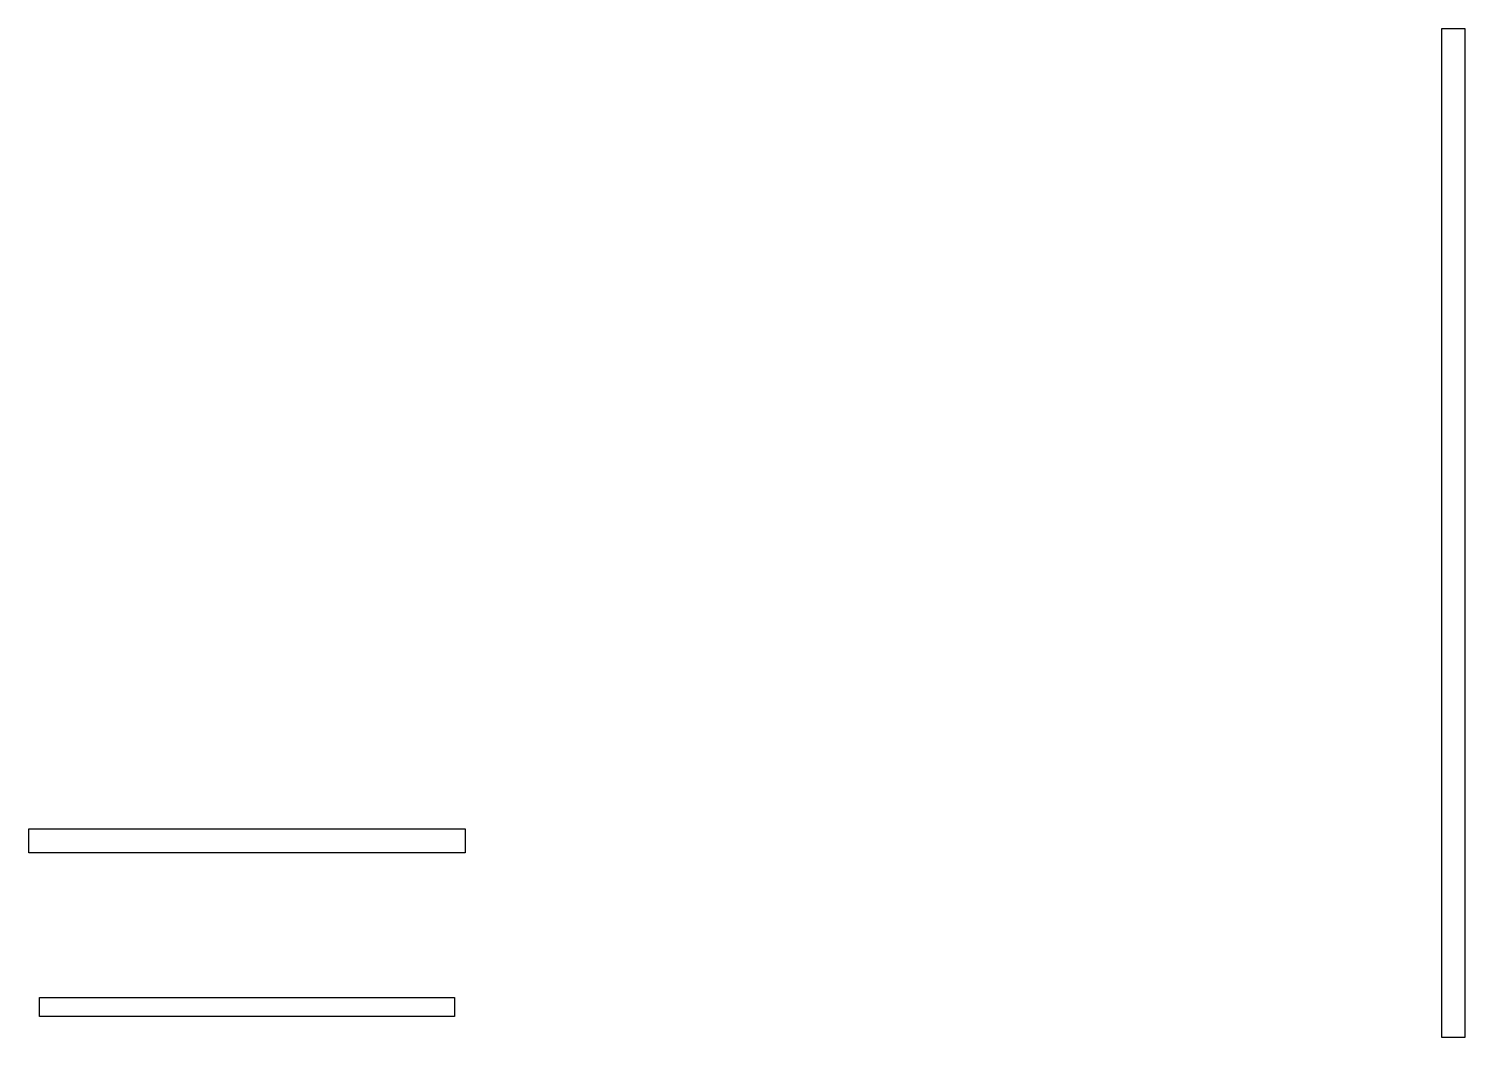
# Model space of a CAD drawing. Header units: millimetres. Extents: x -37 to 205, y -20 to 150.
import ezdxf

# ---------------------------------------------------------------- set-up
doc = ezdxf.new("R2010")
doc.units = ezdxf.units.MM

msp = doc.modelspace()

# ---------------------------------------------------------------- linework, layer by layer
for points in [[(205.41, 149.69), (201.41, 149.69), (201.41, -20.31), (205.41, -20.31)], [(-36.8, 14.8), (36.8, 14.8), (36.8, 10.8), (-36.8, 10.8)], [(-35, -16.8), (-35, -13.6), (35, -13.6), (35, -16.8)]]:
    msp.add_lwpolyline(points, close=True)

doc.saveas('drawing.dxf')
